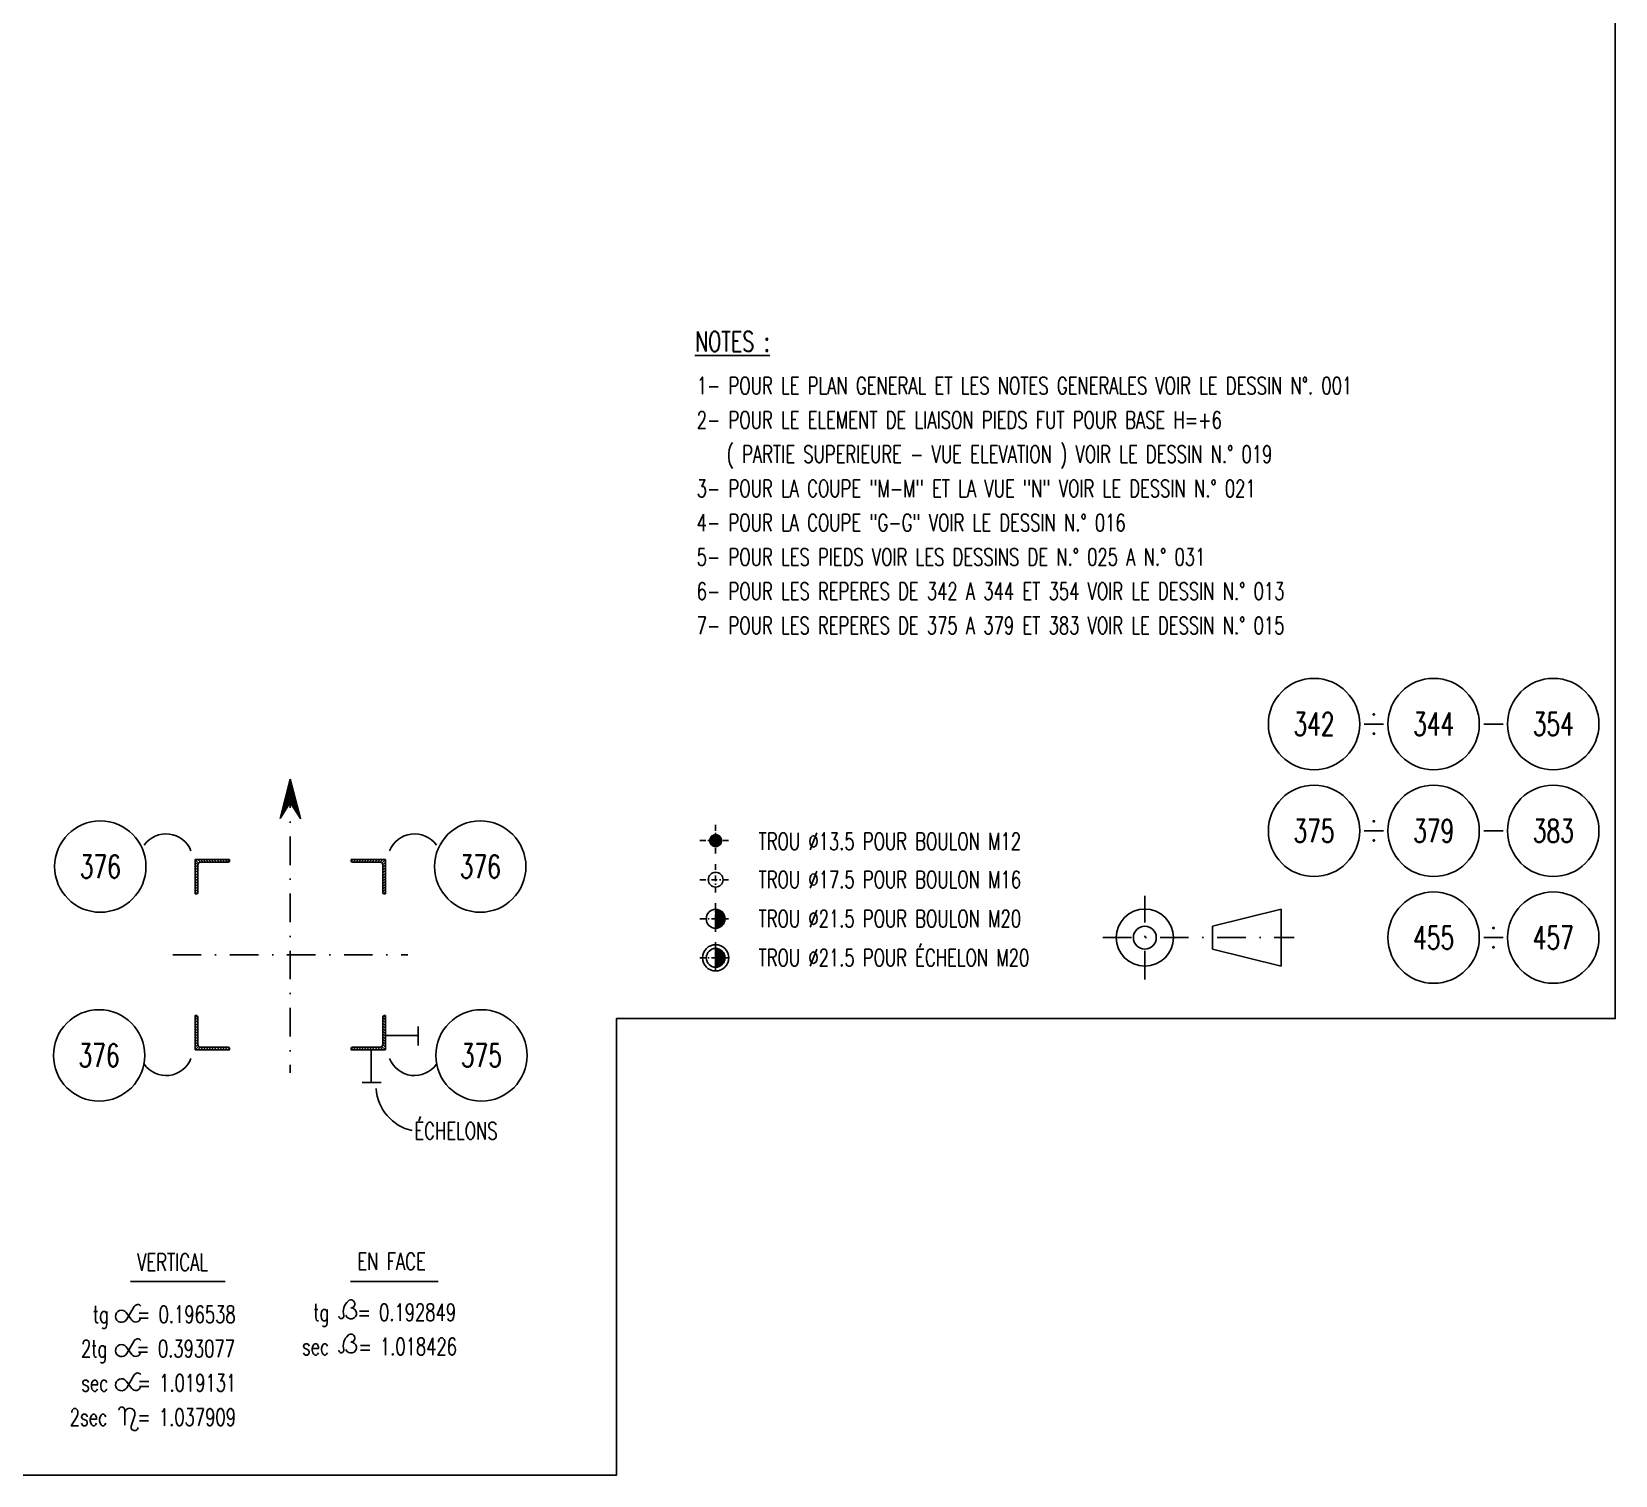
# Model space of a CAD drawing. Extents: x 554281 to 570501, y -47677 to -36197.
# Drawn here: x 564952 to 570501, y -47677 to -42620 of the extents above; entities that cross this region are included whole.
import ezdxf
from ezdxf.enums import TextEntityAlignment as Align

# ---------------------------------------------------------------- set-up
doc = ezdxf.new("R2010")
doc.units = 0
doc.header["$LTSCALE"] = 200
doc.header["$MEASUREMENT"] = 0
doc.linetypes.add('DASHDOT', pattern=[1, 0.5, -0.25, 0, -0.25])
doc.layers.get('0').update_dxf_attribs({"linetype": 'CONTINUOUS'})
for name, color, linetype in [('BOLLINI_1', 7, 'CONTINUOUS'), ('LINEA-MEDIA', 7, 'CONTINUOUS'), ('LM', 7, 'CONTINUOUS'), ('LS', 7, 'CONTINUOUS'), ('MZ', 6, 'DASHDOT'), ('NOTATION', 2, 'CONTINUOUS')]:
    doc.layers.add(name, color=color, linetype=linetype)
doc.styles.add('RQL', font='ROMANS8.SHX', dxfattribs={"width": 0.7})
doc.styles.add('RS', font='ROMANS8.shx', dxfattribs={"width": 0.7})

# ---------------------------------------------------------------- blocks, each defined once
blk = doc.blocks.new('12')
at = {"color": 0}
for p, q in [((-1, 0.06), (-0.06, 1)), ((-1, 0.01), (-0.01, 1)), ((-1, -0.03), (0.03, 1)), ((-1, -0.07), (0.07, 1)), ((0.09, -1), (-1, 0.09)), ((0.05, -1), (-1, 0.05)), ((0, -1), (-1, 0)), ((-0.99, 0.16), (-0.16, 0.99)), ((-0.99, 0.11), (-0.11, 0.99)), ((-0.99, -0.11), (0.11, 0.99)), ((-0.99, -0.15), (0.15, 0.99)), ((0.17, -0.99), (-0.99, 0.17)), ((0.13, -0.99), (-0.99, 0.13)), ((-0.98, 0.22), (-0.22, 0.98)), ((-0.98, -0.19), (0.19, 0.98)), ((0.21, -0.98), (-0.98, 0.21)), ((-0.97, -0.23), (0.23, 0.97)), ((0.24, -0.97), (-0.97, 0.24)), ((-0.96, 0.28), (-0.28, 0.96)), ((-0.96, -0.27), (0.27, 0.96)), ((0.28, -0.96), (-0.96, 0.28)), ((-0.95, -0.3), (0.3, 0.95)), ((0.31, -0.95), (-0.95, 0.31)), ((-0.94, 0.34), (-0.34, 0.94)), ((-0.94, -0.33), (0.33, 0.94)), ((0.35, -0.94), (-0.94, 0.35)), ((-0.93, -0.37), (0.37, 0.93)), ((0.38, -0.93), (-0.93, 0.38)), ((-0.92, -0.4), (0.4, 0.92)), ((-0.91, 0.42), (-0.42, 0.91)), ((0.41, -0.91), (-0.91, 0.41)), ((-0.9, -0.43), (0.43, 0.9)), ((0.44, -0.9), (-0.9, 0.44)), ((-0.89, -0.46), (0.46, 0.89)), ((0.47, -0.88), (-0.88, 0.47)), ((-0.87, -0.49), (0.49, 0.87)), ((0.5, -0.87), (-0.87, 0.5)), ((-0.86, 0.52), (-0.52, 0.86)), ((-0.86, -0.52), (0.52, 0.86)), ((0.53, -0.85), (-0.85, 0.53)), ((-0.84, -0.54), (0.54, 0.84)), ((0.55, -0.83), (-0.83, 0.55)), ((-0.82, -0.57), (0.57, 0.82)), ((0.58, -0.81), (-0.81, 0.58)), ((-0.8, -0.6), (0.6, 0.8)), ((0.61, -0.79), (-0.79, 0.61)), ((-0.78, -0.62), (0.62, 0.78)), ((0.63, -0.78), (-0.78, 0.63)), ((-0.76, -0.65), (0.65, 0.76)), ((0.66, -0.75), (-0.75, 0.66)), ((-0.74, -0.67), (0.67, 0.74)), ((0.68, -0.73), (-0.73, 0.68)), ((-0.72, -0.69), (0.69, 0.72)), ((0.7, -0.71), (-0.71, 0.7)), ((-0.7, -0.72), (0.72, 0.7)), ((0.73, -0.69), (-0.69, 0.73)), ((0.75, -0.67), (-0.67, 0.75)), ((-0.67, -0.74), (0.74, 0.67)), ((-0.65, -0.76), (0.76, 0.65)), ((0.77, -0.64), (-0.64, 0.77)), ((-0.63, -0.78), (0.78, 0.63)), ((0.79, -0.62), (-0.62, 0.79)), ((-0.6, -0.8), (0.8, 0.6)), ((0.81, -0.59), (-0.59, 0.81)), ((-0.57, -0.82), (0.82, 0.57)), ((0.83, -0.56), (-0.56, 0.83)), ((-0.55, -0.84), (0.84, 0.55)), ((0.84, -0.54), (-0.54, 0.84)), ((-0.52, -0.85), (0.85, 0.52)), ((0.86, -0.51), (-0.51, 0.86)), ((-0.49, -0.87), (0.87, 0.49)), ((0.88, -0.48), (-0.48, 0.88)), ((-0.46, -0.89), (0.89, 0.46)), ((0.89, -0.45), (-0.45, 0.89)), ((-0.43, -0.9), (0.9, 0.43)), ((0.91, -0.42), (-0.42, 0.91)), ((-0.4, -0.92), (0.92, 0.4)), ((0.92, -0.39), (-0.39, 0.92)), ((-0.37, -0.93), (0.93, 0.37)), ((0.93, -0.36), (-0.36, 0.93)), ((-0.34, -0.94), (0.94, 0.34)), ((0.95, -0.33), (-0.33, 0.95)), ((-0.3, -0.95), (0.95, 0.3)), ((0.96, -0.29), (-0.29, 0.96)), ((-0.27, -0.96), (0.96, 0.27)), ((0.97, -0.26), (-0.26, 0.97)), ((-0.23, -0.97), (0.97, 0.23)), ((0.98, -0.22), (-0.22, 0.98)), ((-0.2, -0.98), (0.98, 0.2)), ((0.98, -0.18), (-0.18, 0.98)), ((-0.16, -0.99), (0.99, 0.16)), ((0.99, -0.14), (-0.14, 0.99)), ((-0.12, -0.99), (0.99, 0.12)), ((0.99, -0.1), (-0.1, 0.99)), ((-0.08, -1), (1, 0.08)), ((1, -0.06), (-0.06, 1)), ((-0.04, -1), (1, 0.04)), ((1, -0.02), (-0.02, 1)), ((1, 0.02), (0.02, 1)), ((1, 0.07), (0.07, 1)), ((0.99, 0.12), (0.12, 0.99)), ((0.98, 0.17), (0.17, 0.98)), ((0.97, 0.23), (0.23, 0.97)), ((0.96, 0.29), (0.29, 0.96)), ((0.93, 0.36), (0.36, 0.93)), ((0.9, 0.44), (0.44, 0.9)), ((0.84, 0.55), (0.55, 0.84)), ((-0.04, -1), (-1, -0.04)), ((-0.09, -1), (-1, -0.09)), ((-0.14, -0.99), (-0.99, -0.14)), ((-0.2, -0.98), (-0.98, -0.2)), ((-0.25, -0.97), (-0.97, -0.25)), ((-0.32, -0.95), (-0.95, -0.32)), ((-0.39, -0.92), (-0.92, -0.39)), ((-0.48, -0.88), (-0.88, -0.48)), ((-0.6, -0.8), (-0.8, -0.6)), ((0.01, -1), (1, -0.01)), ((0.05, -1), (1, -0.05)), ((0.1, -0.99), (0.99, -0.1)), ((0.15, -0.99), (0.99, -0.15)), ((0.21, -0.98), (0.98, -0.21)), ((0.27, -0.96), (0.96, -0.27)), ((0.33, -0.94), (0.94, -0.33)), ((0.41, -0.91), (0.91, -0.41)), ((0.5, -0.87), (0.87, -0.5)), ((0.66, -0.75), (0.75, -0.66))]:
    blk.add_line(p, q, dxfattribs=at)
blk.add_circle((0, 0), 1)
blk = doc.blocks.new('16')
blk.add_circle((0, 0), 1)
blk = doc.blocks.new('20')
at = {"color": 0}
for p, q in [((0, 0.98), (0.02, 1)), ((0, 0.94), (0.06, 1)), ((1, -0.01), (0, 0.99)), ((0, 0.89), (0.1, 0.99)), ((0, 0.85), (0.14, 0.99)), ((0, 0.8), (0.18, 0.98)), ((0, 0.76), (0.22, 0.98)), ((0, 0.71), (0.25, 0.97)), ((0, 0.67), (0.29, 0.96)), ((1, -0.05), (0, 0.95)), ((0, 0.62), (0.32, 0.95)), ((0, 0.58), (0.36, 0.93)), ((0, 0.53), (0.39, 0.92)), ((0, 0.49), (0.42, 0.91)), ((1, -0.09), (0, 0.9)), ((0, 0.44), (0.45, 0.89)), ((0, 0.4), (0.48, 0.88)), ((0.99, -0.13), (0, 0.86)), ((0, 0.35), (0.51, 0.86)), ((0, 0.31), (0.54, 0.84)), ((0, 0.26), (0.56, 0.83)), ((0.99, -0.17), (0, 0.81)), ((0, 0.22), (0.59, 0.81)), ((0, 0.17), (0.61, 0.79)), ((0.98, -0.21), (0, 0.77)), ((0, 0.13), (0.64, 0.77)), ((0, 0.08), (0.66, 0.75)), ((0, 0.04), (0.69, 0.73)), ((0.97, -0.25), (0, 0.72)), ((0, -0.01), (0.71, 0.7)), ((0.96, -0.28), (0, 0.68)), ((0, -0.05), (0.73, 0.68)), ((0, -0.1), (0.75, 0.66)), ((0.95, -0.32), (0, 0.63)), ((0, -0.14), (0.77, 0.63)), ((0, -0.19), (0.79, 0.61)), ((0.94, -0.35), (0, 0.59)), ((0, -0.23), (0.81, 0.58)), ((0, -0.28), (0.83, 0.56)), ((0.92, -0.38), (0, 0.54)), ((0, -0.32), (0.85, 0.53)), ((0.91, -0.41), (0, 0.5)), ((0, -0.36), (0.87, 0.5)), ((0, -0.41), (0.88, 0.47)), ((0.9, -0.44), (0, 0.45)), ((0, -0.45), (0.9, 0.44)), ((0.88, -0.47), (0, 0.41)), ((0, -0.5), (0.91, 0.41)), ((0, -0.54), (0.92, 0.38)), ((0.87, -0.5), (0, 0.36)), ((0, -0.59), (0.94, 0.35)), ((0.85, -0.53), (0, 0.32)), ((0, -0.63), (0.95, 0.31)), ((0, -0.68), (0.96, 0.28)), ((0.83, -0.56), (0, 0.27)), ((0, -0.72), (0.97, 0.25)), ((0.81, -0.58), (0, 0.23)), ((0, -0.77), (0.98, 0.21)), ((0.79, -0.61), (0, 0.18)), ((0, -0.81), (0.99, 0.17)), ((0.77, -0.63), (0, 0.14)), ((0, -0.86), (0.99, 0.13)), ((0.75, -0.66), (0, 0.09)), ((0, -0.9), (1, 0.09)), ((0.73, -0.68), (0, 0.05)), ((0, -0.95), (1, 0.05)), ((0.71, -0.7), (0, 0.01)), ((0, -0.99), (1, 0.01)), ((1, 0.04), (0.04, 1)), ((1, 0.09), (0.09, 1)), ((0.99, 0.14), (0.14, 0.99)), ((0.98, 0.19), (0.19, 0.98)), ((0.97, 0.25), (0.25, 0.97)), ((0.95, 0.31), (0.31, 0.95)), ((0.92, 0.38), (0.38, 0.92)), ((0.88, 0.47), (0.47, 0.88)), ((0.81, 0.59), (0.59, 0.81)), ((0.69, -0.73), (0, -0.04)), ((0.66, -0.75), (0, -0.08)), ((0.64, -0.77), (0, -0.13)), ((0.61, -0.79), (0, -0.17)), ((0.59, -0.81), (0, -0.22)), ((0.56, -0.83), (0, -0.26)), ((0.54, -0.84), (0, -0.31)), ((0.51, -0.86), (0, -0.35)), ((0.48, -0.88), (0, -0.4)), ((0.45, -0.89), (0, -0.44)), ((0.42, -0.91), (0, -0.49)), ((0.39, -0.92), (0, -0.53)), ((0.36, -0.93), (0, -0.58)), ((0.32, -0.95), (0, -0.62)), ((0.29, -0.96), (0, -0.67)), ((0.25, -0.97), (0, -0.71)), ((0.22, -0.98), (0, -0.76)), ((0.18, -0.98), (0, -0.8)), ((0.14, -0.99), (0, -0.85)), ((0.1, -0.99), (0, -0.89)), ((0.04, -1), (1, -0.04)), ((0.09, -1), (1, -0.09)), ((0.14, -0.99), (0.99, -0.14)), ((0.19, -0.98), (0.98, -0.19)), ((0.25, -0.97), (0.97, -0.25)), ((0.31, -0.95), (0.95, -0.31)), ((0.38, -0.92), (0.92, -0.38)), ((0.47, -0.88), (0.88, -0.47)), ((0.59, -0.81), (0.81, -0.59))]:
    blk.add_line(p, q, dxfattribs=at)
blk.add_line((0, 1), (0, -1))
blk.add_circle((0, 0), 1)
blk = doc.blocks.new('xxx')
blk.add_circle((0, 0), 8)
at = {"color": 3, "style": 'RQL', "width": 0.7}
blk.add_attdef('POS', text='', height=4, dxfattribs=at).set_placement((0, 0), align=Align.MIDDLE)
at = {"color": 3, "style": 'RQL', "width": 0.7, "flags": 1}
blk.add_attdef('POS1', (-0.39, -5.42), '', height=2, dxfattribs=at)
at = {"style": 'RQL', "width": 0.7, "flags": 1}
blk.add_attdef('TIPO', (-0.39, -8.66), '', height=2, dxfattribs=at)
blk = doc.blocks.new('*X18')
at = {"color": 0}
for p, q in [((117084.5, -38783), (117089.4, -38778.2)), ((117084.5, -38790.1), (117091.5, -38783.1)), ((117084.5, -38797.2), (117091.5, -38790.2)), ((117084.5, -38804.3), (117091.5, -38797.3)), ((117084.5, -38811.3), (117091.5, -38804.3)), ((117084.5, -38818.4), (117091.5, -38811.4)), ((117084.5, -38825.5), (117091.5, -38818.5)), ((117084.5, -38832.5), (117091.5, -38825.5)), ((117084.5, -38839.6), (117091.5, -38832.6)), ((117084.5, -38846.7), (117091.5, -38839.7)), ((117084.5, -38853.8), (117091.5, -38846.8)), ((117084.5, -38860.8), (117091.5, -38853.8)), ((117084.5, -38867.9), (117093.6, -38858.8)), ((117091.6, -38867.9), (117098.6, -38860.9)), ((117098.7, -38867.9), (117105.7, -38860.9)), ((117105.7, -38867.9), (117112.7, -38860.9)), ((117112.8, -38867.9), (117119.8, -38860.9)), ((117119.9, -38867.9), (117126.9, -38860.9)), ((117126.9, -38867.9), (117133.9, -38860.9)), ((117134, -38867.9), (117141, -38860.9)), ((117141.1, -38867.9), (117148.1, -38860.9)), ((117148.2, -38867.9), (117155.2, -38860.9)), ((117155.2, -38867.9), (117162.2, -38860.9)), ((117162.3, -38867.9), (117169.3, -38860.9)), ((117169.4, -38867.9), (117174.2, -38863))]:
    blk.add_line(p, q, dxfattribs=at)

msp = doc.modelspace()

# ---------------------------------------------------------------- linework, layer by layer
at = {"color": 0}
for p, q in [((569089.517, -45753.511), (569329.954, -45693.511)), ((569329.954, -45693.511), (569329.954, -45893.511)), ((569089.517, -45753.511), (569089.517, -45833.511)), ((569329.954, -45893.511), (569089.517, -45833.511))]:
    msp.add_line(p, q, dxfattribs=at)
for radius in [100, 40]:
    msp.add_circle((568852.245, -45793.511), radius, dxfattribs=at)
at = {"layer": 'LINEA-MEDIA'}
for p, q in [((565297.941, -46998.423), (565629.46, -46998.423)), ((566069.318, -46998.423), (566376.281, -46998.423)), ((565283.609, -47107.037), (565303.464, -47133.3)), ((565284.93, -47130.444), (565311.593, -47085.414)), ((565284.93, -47250.616), (565311.593, -47205.587)), ((565283.609, -47227.209), (565303.464, -47253.472)), ((565284.93, -47370.288), (565311.593, -47325.259)), ((565283.609, -47346.881), (565303.464, -47373.144)), ((565278.058, -47448.284), (565278.058, -47500.774)), ((565313.256, -47465.553), (565301.19, -47504.302))]:
    msp.add_line(p, q, dxfattribs=at)
for centre, radius, start, end in [((565266.827, -47119.724), 21.038, 37.08899, 329.368163), ((565323.765, -47092.622), 14.145, 36.935571, 149.368163), ((566095.942, -47105.117), 51.996, 132.141042, 193.778634), ((566070.859, -47109.497), 19.358, 200.722607, 90), ((566070.859, -47076.312), 13.827, 270, 135.157666), ((565316.961, -47123.096), 16.92, 217.08899, 345.851113), ((566036.663, -47119.087), 8.921, 179.906205, 10.244605), ((565266.827, -47239.897), 21.038, 37.08899, 329.368163), ((565323.765, -47212.794), 14.145, 36.935571, 149.368163), ((566095.942, -47224.705), 51.996, 132.141042, 193.778634), ((566070.859, -47229.085), 19.358, 200.722607, 90), ((566070.859, -47195.9), 13.827, 270, 135.157666), ((565316.961, -47243.268), 16.92, 217.08899, 345.851113), ((566036.663, -47238.676), 8.921, 179.906205, 10.244605), ((565323.765, -47332.466), 14.145, 36.935571, 149.368163), ((565266.827, -47359.568), 21.038, 37.08899, 329.368163), ((565316.961, -47362.94), 16.92, 217.08899, 345.851113), ((565267.985, -47447.544), 10.074, 355.786368, 189.399767), ((565295.971, -47460.171), 18.103, 342.70498, 171.681716), ((565312.951, -47507.964), 12.317, 162.70498, 355.007087)]:
    msp.add_arc(centre, radius, start, end, dxfattribs=at)
at = {"layer": 'LM'}
for p, q in [((566191.463, -46136.354), (566306.056, -46136.354)), ((566141.122, -46186.695), (566141.122, -46301.288))]:
    msp.add_line(p, q, dxfattribs=at)
at = {"layer": 'LS', "color": 0}
for p, q in [((569688.301, -45045.44), (569620.966, -45045.44)), ((570107.427, -45045.44), (570040.092, -45045.44)), ((569688.301, -45419.476), (569620.966, -45419.476)), ((570107.427, -45419.476), (570040.092, -45419.476)), ((570107.427, -45793.511), (570040.092, -45793.511)), ((566306.056, -46171.675), (566306.056, -46105.189)), ((566176.443, -46301.288), (566109.957, -46301.288))]:
    msp.add_line(p, q, dxfattribs=at)
at = {"layer": 'LS', "color": 6}
for p, q in [((565858.147, -45239.03), (565822.261, -45376.324)), ((565858.147, -45249.153), (565826.747, -45369.285)), ((565858.147, -45259.276), (565831.232, -45362.246)), ((565858.147, -45269.399), (565835.718, -45355.207)), ((565858.147, -45239.03), (565894.034, -45376.324)), ((565858.147, -45249.153), (565889.548, -45369.285)), ((565858.147, -45259.276), (565885.062, -45362.246)), ((565858.147, -45269.399), (565880.577, -45355.207)), ((565822.261, -45376.324), (565858.147, -45320.014)), ((565858.147, -45279.522), (565840.204, -45348.169)), ((565858.147, -45289.645), (565844.69, -45341.13)), ((565858.147, -45299.768), (565849.176, -45334.091)), ((565858.147, -45309.891), (565853.662, -45327.053)), ((565858.147, -45309.891), (565853.662, -45327.053)), ((565858.147, -45279.522), (565876.091, -45348.169)), ((565858.147, -45289.645), (565871.605, -45341.13)), ((565858.147, -45299.768), (565867.119, -45334.091)), ((565858.147, -45309.891), (565862.633, -45327.053)), ((565858.147, -45309.891), (565862.633, -45327.053)), ((565894.034, -45376.324), (565858.147, -45320.014)), ((565894.887, -45377.662), (565858.147, -45320.014))]:
    msp.add_line(p, q, dxfattribs=at)
at = {"layer": 'LS', "color": 8}
msp.add_lwpolyline([(554280.738, -36196.805), (554280.738, -47676.805), (567000.738, -47676.805), (567000.738, -46076.805), (570500.738, -46076.805), (570500.738, -36196.805), (554280.738, -36196.805)], close=True, dxfattribs=at)
at = {"layer": 'LS', "color": 0, "const_width": 4.5}
for points in [[(569651.884, -45011.773, 1), (569657.384, -45011.773, 1)], [(569651.884, -45079.108, 1), (569657.384, -45079.108, 1)], [(569651.884, -45385.808, 1), (569657.384, -45385.808, 1)], [(569651.884, -45453.143, 1), (569657.384, -45453.143, 1)], [(570071.01, -45759.843, 1), (570076.51, -45759.843, 1)], [(570071.01, -45827.178, 1), (570076.51, -45827.178, 1)]]:
    msp.add_lwpolyline(points, format="xyb", close=True, dxfattribs=at)
at = {"layer": 'LS', "color": 6}
for points in [[(565524.814, -45520.064), (565644.814, -45520.064), (565644.814, -45524.731, -0.41421356), (565640.147, -45529.397), (565543.481, -45529.397, 0.41421356), (565534.147, -45538.731), (565534.147, -45635.397, -0.41421356), (565529.481, -45640.064), (565524.814, -45640.064)], [(566191.481, -45520.064), (566071.481, -45520.064), (566071.481, -45524.731, 0.41421356), (566076.147, -45529.397), (566172.814, -45529.397, -0.41421356), (566182.147, -45538.731), (566182.147, -45635.397, 0.41421356), (566186.814, -45640.064), (566191.481, -45640.064)], [(565524.814, -46186.695), (565644.814, -46186.695), (565644.814, -46182.028, 0.41421356), (565640.147, -46177.362), (565543.481, -46177.362, -0.41421356), (565534.147, -46168.028), (565534.147, -46071.362, 0.41421356), (565529.481, -46066.695), (565524.814, -46066.695)], [(566191.481, -46186.695), (566071.481, -46186.695), (566071.481, -46182.028, -0.41421356), (566076.147, -46177.362), (566172.814, -46177.362, 0.41421356), (566182.147, -46168.028), (566182.147, -46071.362, -0.41421356), (566186.814, -46066.695), (566191.481, -46066.695)]]:
    msp.add_lwpolyline(points, format="xyb", close=True, dxfattribs=at)
at = {"layer": 'LS', "color": 0}
msp.add_circle((567348.531, -45864.317), 45.935, dxfattribs=at)
at = {"layer": 'LS', "color": 6}
for centre, radius, start, end in [((565422.897, -45523.942), 93.834, 21.550402, 144.593476), ((566293.398, -45523.942), 93.834, 35.406524, 158.449598), ((565422.897, -46182.817), 93.834, 215.406524, 338.449598), ((566293.398, -46182.817), 93.834, 201.550402, 324.593476), ((566321.421, -46310.957), 162.704, 183.979904, 257.138908)]:
    msp.add_arc(centre, radius, start, end, dxfattribs=at)
at = {"layer": 'MZ'}
for p, q in [((565858.147, -45239.03), (565858.147, -46266.877)), ((568852.245, -45940.118), (568852.245, -45646.904)), ((568705.638, -45793.511), (569375.149, -45793.511)), ((565446.35, -45853.379), (566269.945, -45853.379))]:
    msp.add_line(p, q, dxfattribs=at)
at = {"layer": 'MZ', "ltscale": 0.2}
for p, q in [((567348.531, -45398.978), (567348.531, -45508.696)), ((567293.672, -45453.837), (567403.39, -45453.837)), ((567348.531, -45535.805), (567348.531, -45645.523)), ((567348.531, -45535.805), (567348.531, -45645.523)), ((567293.672, -45590.664), (567403.39, -45590.664)), ((567293.672, -45590.664), (567403.39, -45590.664)), ((567348.531, -45672.632), (567348.531, -45782.35)), ((567293.672, -45727.491), (567403.39, -45727.491)), ((567293.672, -45727.491), (567403.39, -45727.491)), ((567348.531, -45809.458), (567348.531, -45919.176)), ((567293.672, -45864.317), (567403.39, -45864.317))]:
    msp.add_line(p, q, dxfattribs=at)

# ---------------------------------------------------------------- block references
at = {"layer": 'BOLLINI_1'}
for p, xscale, yscale, zscale, values in [((569445.071, -45045.44), 19.99800000000225, 19.99800000000225, 19.99800000000225, {'POS': '342'}), ((569864.197, -45045.44), 19.99800000000225, 19.99800000000225, 19.99800000000225, {'POS': '344'}), ((570283.323, -45045.44), 19.99800000000225, 19.99800000000225, 19.99800000000225, {'POS': '354'}), ((569445.071, -45419.476), 19.99800000000225, 19.99800000000225, 19.99800000000225, {'POS': '375'}), ((569864.197, -45419.476), 19.99800000000225, 19.99800000000225, 19.99800000000225, {'POS': '379'}), ((570283.323, -45419.476), 19.99800000000225, 19.99800000000225, 19.99800000000225, {'POS': '383'}), ((565192.577, -45544.649), 19.99950000006855, 19.99950000006855, 19.99950000006855, {'POS': '376'}), ((566523.718, -45544.649), 19.99950000006855, 19.99950000006855, 19.99950000006855, {'POS': '376'}), ((569864.197, -45793.511), 19.99800000000225, 19.99800000000225, 19.99800000000225, {'POS': '455'}), ((570283.323, -45793.511), 19.99800000000225, 19.99800000000225, 19.99800000000225, {'POS': '457'}), ((565188.311, -46205.973), 19.99950000006855, 19.99950000006855, 19.99950000006855, {'POS': '376'}), ((566527.983, -46205.973), 19.99950000006855, 19.99950000006855, 19.99950000006855, {'POS': '375'})]:
    msp.add_blockref('xxx', p, dxfattribs=dict(at, xscale=xscale, yscale=yscale, zscale=zscale)).add_auto_attribs(values)
at = {"layer": 'LM'}
for name, p, xscale, yscale, zscale, rotation in [('12', (567348.531, -45453.837), 20.79999999948258, 20.79999999948258, 20.79999999948258, 344.7569620653314), ('16', (567348.531, -45590.664), 26.00000000013639, 26.00000000013639, 26.00000000013639, 280.755082505952), ('20', (567348.531, -45727.491), 33, 33, 33, 358.474256613)]:
    msp.add_blockref(name, p, dxfattribs=dict(at, xscale=xscale, yscale=yscale, zscale=zscale, rotation=rotation))
at = {"layer": 'LM', "xscale": 32.90000000037241, "yscale": 32.90000000037241, "zscale": 32.90000000037241}
msp.add_blockref('20', (567348.531, -45864.317), dxfattribs=at)
at = {"layer": 'LS', "color": 6, "yscale": 1.333333333333, "zscale": 1.333333333333, "rotation": 180}
for p, xscale in [((409412.146, -97343.912), -1.333333333333), ((722304.149, -97343.912), 1.333333333333)]:
    msp.add_blockref('*X18', p, dxfattribs=dict(at, xscale=xscale))
at = {"layer": 'LS', "color": 6, "yscale": 1.333333333333, "zscale": 1.333333333333}
for p, xscale in [((409412.146, 5637.153), 1.333333333333), ((722304.149, 5637.153), -1.333333333333)]:
    msp.add_blockref('*X18', p, dxfattribs=dict(at, xscale=xscale))

# ---------------------------------------------------------------- texts
at = {"color": 7, "style": 'RS', "width": 0.7}
msp.add_text('ÉCHELONS', height=60, dxfattribs=at).set_placement((566293.128, -46500.336))
at = {"layer": 'LINEA-MEDIA', "style": 'RS', "width": 0.7}
for s, p in [('VERTICAL', (565322, -46960.421)), ('EN FACE', (566093.577, -46957.591)), ('tg   = 0.196538', (565166.612, -47143.058)), ('tg   = 0.192849', (565938.913, -47135.815)), ('2tg   = 0.393077', (565125.14, -47263.059)), ('sec   = 1.018426', (565899.086, -47255.816)), ('sec   = 1.019131', (565125.581, -47383.06)), ('2sec   = 1.037909', (565085.517, -47503.062))]:
    msp.add_text(s, height=60.0007, dxfattribs=at).set_placement(p)
at = {"layer": 'LM', "color": 0, "style": 'RS', "width": 0.7}
for s, p in [('1- POUR LE PLAN GENERAL ET LES NOTES GENERALES VOIR LE DESSIN N%%D. 001', (567282.184, -43890.197)), ('2- POUR LE ELEMENT DE LIAISON PIEDS FUT POUR BASE H=+6', (567282.184, -44010.197)), ('   ( PARTIE SUPERIEURE - VUE ELEVATION ) VOIR LE DESSIN N.° 019', (567293.407, -44130.197)), ('3- POUR LA COUPE "M-M" ET LA VUE "N" VOIR LE DESSIN N.° 021', (567282.184, -44250.197)), ('4- POUR LA COUPE "G-G" VOIR LE DESSIN N.° 016', (567282.184, -44370.197)), ('5- POUR LES PIEDS VOIR LES DESSINS DE N.° 025 A N.° 031', (567282.184, -44490.197)), ('6- POUR LES REPERES DE 342 A 344 ET 354 VOIR LE DESSIN N.° 013', (567282.184, -44610.197)), ('7- POUR LES REPERES DE 375 A 379 ET 383 VOIR LE DESSIN N.° 015', (567282.184, -44730.197))]:
    msp.add_text(s, height=60, dxfattribs=at).set_placement(p)
at = {"layer": 'LM', "linetype": 'ByBlock', "style": 'RS', "width": 0.7}
for s, p in [('TROU %%C13.5 POUR BOULON M12', (567498.81, -45486.398)), ('TROU %%C17.5 POUR BOULON M16', (567498.849, -45620.181)), ('TROU %%C21.5 POUR BOULON M20', (567498.849, -45757.007)), ('TROU %%C21.5 POUR ÉCHELON M20', (567498.823, -45893.834))]:
    msp.add_text(s, height=60, dxfattribs=at).set_placement(p)
at = {"layer": 'NOTATION', "color": 0, "style": 'RS', "width": 0.7}
msp.add_text('%%uNOTES :', height=70, dxfattribs=at).set_placement((567276.028, -43740.396))

doc.saveas('drawing.dxf')
